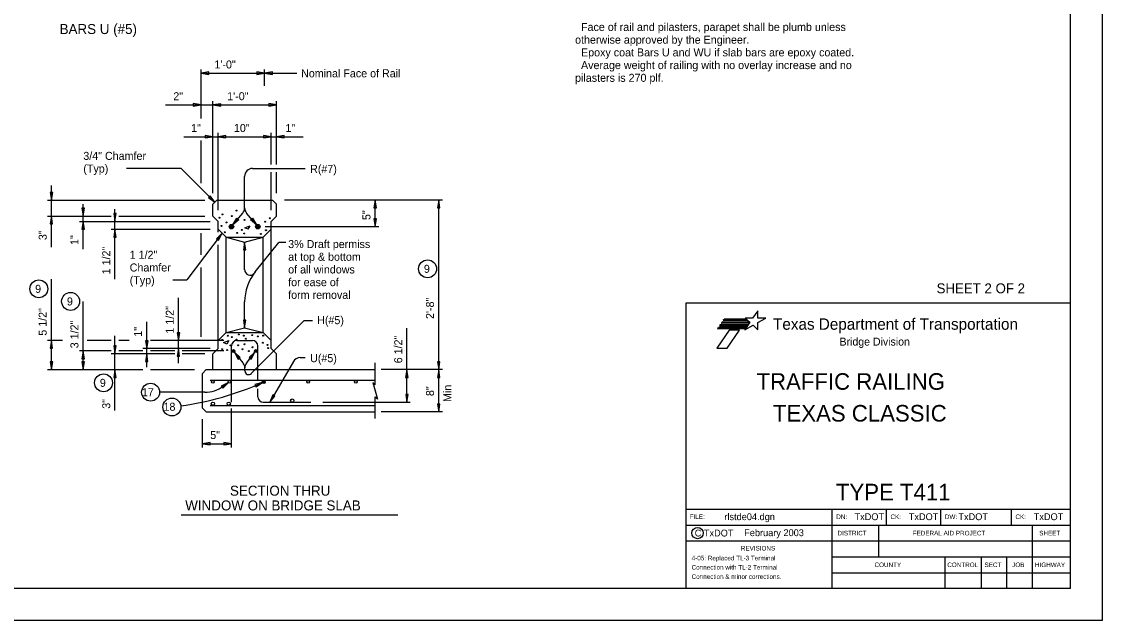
# Model space of a CAD drawing. Extents: x 2 to 71, y 0 to 22.
# Drawn here: x 53.99 to 71, y 0 to 9.43 of the extents above; entities that cross this region are included whole.
import ezdxf

# ---------------------------------------------------------------- set-up
doc = ezdxf.new("R2010")
doc.units = 0
doc.layers.add('Level 1', color=7, linetype='Continuous')

msp = doc.modelspace()

# ---------------------------------------------------------------- linework, layer by layer
at = {"layer": 'Level 1'}
for p, q in [((71, 0), (71, 22)), ((70.5, 0.5), (70.5, 21.5)), ((56.815, 7.902), (56.815, 8.674)), ((56.815, 8.614), (57.815, 8.614)), ((57.815, 8.415), (57.815, 8.674)), ((57.815, 8.614), (58.324, 8.614)), ((57.001, 6.727), (57.001, 8.174)), ((58.001, 7.174), (58.001, 8.174)), ((56.254, 8.114), (58.001, 8.114)), ((57.085, 6.458), (57.085, 7.674)), ((57.918, 7.174), (57.918, 7.674)), ((56.545, 7.614), (58.424, 7.614)), ((56.815, 6.885), (56.815, 7.554)), ((56.501, 7.114), (55.643, 7.114)), ((57.033, 6.583), (56.501, 7.114)), ((57.501, 6.492), (57.501, 6.989)), ((57.626, 7.114), (58.453, 7.114)), ((57.918, 6.458), (57.918, 7.054)), ((58.001, 6.727), (58.001, 7.054)), ((54.46, 5.885), (54.46, 6.847)), ((54.4, 6.614), (56.876, 6.614)), ((54.96, 5.843), (54.96, 6.551)), ((55.46, 5.371), (55.46, 6.473)), ((57.001, 6.552), (57.064, 6.614)), ((57.001, 6.364), (57.001, 6.552)), ((57.064, 6.614), (57.939, 6.614)), ((57.939, 6.614), (58.001, 6.552)), ((58.001, 6.364), (58.001, 6.552)), ((60.615, 6.614), (58.126, 6.614)), ((59.555, 6.197), (59.555, 6.614)), ((60.555, 3.281), (60.555, 6.614)), ((54.4, 6.364), (55.4, 6.364)), ((55.52, 6.364), (56.876, 6.364)), ((57.001, 6.364), (57.085, 6.281)), ((57.316, 6.225), (57.472, 6.412)), ((57.687, 6.225), (57.53, 6.412)), ((58.001, 6.364), (57.918, 6.281)), ((54.9, 6.281), (56.96, 6.281)), ((55.4, 6.156), (56.96, 6.156)), ((57.085, 6.11), (57.085, 6.281)), ((57.085, 6.156), (57.21, 6.031)), ((57.793, 6.031), (57.918, 6.156)), ((59.615, 6.197), (57.824, 6.197)), ((57.918, 4.281), (57.918, 6.281)), ((54.46, 5.877), (54.46, 5.953)), ((57.147, 6.093), (56.593, 5.362)), ((56.815, 5.754), (56.815, 6.096)), ((57.21, 6.031), (57.793, 6.031)), ((57.21, 4.531), (57.21, 6.031)), ((57.21, 6.031), (57.501, 5.956)), ((57.501, 5.956), (57.793, 6.031)), ((57.501, 5.517), (57.501, 5.956)), ((57.793, 4.531), (57.793, 6.031)), ((57.085, 4.281), (57.085, 5.911)), ((57.667, 5.487), (58.037, 5.946)), ((58.148, 5.946), (58.037, 5.946)), ((56.815, 4.466), (56.815, 5.555)), ((54.46, 3.947), (54.46, 5.371)), ((56.373, 5.362), (56.593, 5.362)), ((54.96, 3.947), (54.96, 5.021)), ((56.46, 4.048), (56.46, 5.075)), ((57.501, 4.606), (57.501, 5.016)), ((64.45, 5), (70.5, 5)), ((64.45, 0.5), (64.45, 5)), ((55.96, 3.986), (55.96, 4.702)), ((57.21, 4.531), (57.501, 4.606)), ((57.501, 4.606), (57.793, 4.531)), ((57.606, 3.886), (58.44, 4.719)), ((58.44, 4.719), (58.569, 4.719)), ((60.055, 3.435), (60.055, 4.601)), ((55.46, 3.303), (55.46, 4.479)), ((57.085, 4.406), (57.21, 4.531)), ((57.21, 4.531), (57.793, 4.531)), ((57.918, 4.406), (57.793, 4.531)), ((54.634, 4.406), (54.4, 4.406)), ((55.4, 4.406), (55.02, 4.406)), ((55.681, 4.406), (55.52, 4.406)), ((56.96, 4.281), (55.9, 4.281)), ((57.171, 4.406), (56.02, 4.406)), ((57.001, 4.197), (57.085, 4.281)), ((57.295, 3.435), (57.295, 4.322)), ((57.378, 4.406), (57.624, 4.406)), ((57.708, 3.777), (57.708, 4.322)), ((58.001, 4.197), (57.918, 4.281)), ((55.4, 4.241), (54.9, 4.241)), ((56.4, 4.197), (55.4, 4.197)), ((55.9, 4.241), (55.52, 4.241)), ((56.4, 4.241), (56.02, 4.241)), ((57.171, 4.241), (56.52, 4.241)), ((56.876, 4.197), (56.52, 4.197)), ((57.001, 3.947), (57.001, 4.197)), ((57.476, 4.052), (57.34, 4.221)), ((57.53, 4.051), (57.663, 4.221)), ((58.001, 3.947), (58.001, 4.197)), ((58.376, 4.136), (58.453, 4.136)), ((54.4, 3.947), (55.9, 3.947)), ((56.02, 3.947), (56.71, 3.947)), ((56.835, 3.885), (56.897, 3.947)), ((56.897, 3.947), (59.555, 3.947)), ((57.504, 3.928), (57.504, 3.973)), ((58.268, 4.073), (57.899, 3.435)), ((59.555, 3.71), (59.555, 4.052)), ((60.615, 3.947), (59.652, 3.947)), ((56.835, 3.343), (56.835, 3.885)), ((56.96, 3.781), (59.555, 3.781)), ((57.245, 3.743), (57.165, 3.685)), ((59.52, 3.746), (59.59, 3.483)), ((59.52, 3.746), (59.555, 3.71)), ((56.874, 3.592), (56.162, 3.592)), ((57.708, 3.518), (57.708, 3.646)), ((57.791, 3.435), (58.541, 3.435)), ((58.732, 3.435), (60.105, 3.435)), ((59.555, 3.177), (59.555, 3.518)), ((59.555, 3.518), (59.59, 3.483)), ((56.897, 3.281), (56.835, 3.343)), ((56.897, 3.281), (59.555, 3.281)), ((56.96, 3.385), (59.555, 3.385)), ((57.295, 2.721), (57.295, 3.337)), ((60.615, 3.281), (59.652, 3.281)), ((56.835, 2.721), (56.835, 3.168)), ((56.835, 2.781), (57.295, 2.781)), ((64.45, 1.75), (70.5, 1.75)), ((66.748, 0.5), (66.748, 1.75)), ((67.602, 1.5), (67.602, 1.75)), ((68.457, 1.5), (68.457, 1.75)), ((69.568, 1.5), (69.568, 1.75)), ((56.504, 1.663), (59.91, 1.663)), ((64.45, 1.5), (70.5, 1.5)), ((67.475, 1.5), (67.475, 1)), ((69.898, 0.5), (69.898, 1.5)), ((64.45, 1.25), (70.5, 1.25)), ((66.748, 1), (70.5, 1)), ((68.523, 0.5), (68.523, 1)), ((69.098, 0.5), (69.098, 1)), ((69.498, 0.5), (69.498, 1)), ((66.748, 0.75), (70.5, 0.75)), ((70.5, 0.5), (39, 0.5)), ((71, 0), (37, 0))]:
    msp.add_line(p, q, dxfattribs=at)
for points in [[(56.815, 8.614), (56.938, 8.594), (56.938, 8.633)], [(57.815, 8.614), (57.693, 8.634), (57.693, 8.595)], [(57.815, 8.614), (57.938, 8.594), (57.938, 8.633)], [(56.815, 8.114), (56.693, 8.134), (56.693, 8.095)], [(57.001, 8.114), (57.124, 8.094), (57.124, 8.133)], [(58.001, 8.114), (57.879, 8.134), (57.879, 8.095)], [(57.001, 7.614), (56.879, 7.634), (56.879, 7.595)], [(57.085, 7.614), (57.207, 7.594), (57.207, 7.633)], [(57.918, 7.614), (57.795, 7.634), (57.795, 7.595)], [(58.001, 7.614), (58.124, 7.594), (58.124, 7.633)], [(54.46, 6.614), (54.48, 6.737), (54.441, 6.737)], [(57.033, 6.583), (56.96, 6.684), (56.933, 6.656)], [(54.96, 6.364), (54.98, 6.487), (54.941, 6.487)], [(59.555, 6.614), (59.535, 6.492), (59.574, 6.492)], [(60.555, 6.614), (60.535, 6.492), (60.574, 6.492)], [(54.46, 6.364), (54.44, 6.242), (54.478, 6.242)], [(55.46, 6.281), (55.48, 6.403), (55.441, 6.403)], [(57.316, 6.225), (57.379, 6.331), (57.409, 6.307)], [(57.687, 6.225), (57.593, 6.306), (57.623, 6.331)], [(59.555, 6.197), (59.575, 6.32), (59.536, 6.32)], [(54.96, 6.281), (54.94, 6.158), (54.978, 6.158)], [(55.46, 6.156), (55.44, 6.033), (55.478, 6.033)], [(57.147, 6.093), (57.057, 6.008), (57.088, 5.984)], [(57.501, 5.956), (57.481, 5.833), (57.52, 5.833)], [(65.577, 4.875), (65.495, 4.758), (65.378, 4.758), (65.451, 4.692), (65.375, 4.575), (65.503, 4.646), (65.577, 4.575), (65.577, 4.687), (65.702, 4.755), (65.577, 4.755)], [(57.501, 4.606), (57.521, 4.728), (57.483, 4.728)], [(64.943, 4.592), (65.388, 4.594), (65.384, 4.589), (64.942, 4.591)], [(64.95, 4.603), (65.395, 4.605), (65.391, 4.6), (64.949, 4.602)], [(64.956, 4.613), (65.401, 4.615), (65.398, 4.609), (64.956, 4.611)], [(64.973, 4.636), (65.416, 4.638), (65.413, 4.633), (64.972, 4.635)], [(64.98, 4.647), (65.423, 4.649), (65.42, 4.643), (64.979, 4.645)], [(64.986, 4.657), (65.43, 4.659), (65.426, 4.653), (64.986, 4.655)], [(65.003, 4.68), (65.445, 4.682), (65.441, 4.677), (65.002, 4.679)], [(65.01, 4.691), (65.45, 4.693), (65.451, 4.692), (65.448, 4.687), (65.009, 4.689)], [(65.016, 4.701), (65.439, 4.703), (65.445, 4.697), (65.016, 4.699)], [(65.032, 4.723), (65.415, 4.725), (65.42, 4.72), (65.031, 4.722)], [(65.039, 4.734), (65.402, 4.736), (65.408, 4.731), (65.038, 4.733)], [(65.046, 4.744), (65.391, 4.745), (65.397, 4.741), (65.045, 4.742)], [(56.46, 4.406), (56.48, 4.528), (56.441, 4.528)], [(65.124, 4.567), (64.933, 4.286), (65.097, 4.286), (65.288, 4.567)], [(54.46, 4.406), (54.44, 4.283), (54.478, 4.283)], [(55.46, 4.197), (55.48, 4.32), (55.441, 4.32)], [(55.96, 4.281), (55.98, 4.403), (55.941, 4.403)], [(56.46, 4.281), (56.44, 4.158), (56.478, 4.158)], [(54.96, 4.241), (54.94, 4.118), (54.978, 4.118)], [(55.96, 4.197), (55.94, 4.075), (55.978, 4.075)], [(57.34, 4.221), (57.401, 4.113), (57.431, 4.137)], [(57.663, 4.221), (57.572, 4.137), (57.602, 4.113)], [(54.46, 3.947), (54.48, 4.07), (54.441, 4.07)], [(54.96, 3.947), (54.98, 4.07), (54.941, 4.07)], [(55.46, 3.947), (55.44, 3.825), (55.478, 3.825)], [(60.055, 3.947), (60.035, 3.825), (60.074, 3.825)], [(60.555, 3.947), (60.535, 3.825), (60.574, 3.825)], [(60.555, 3.947), (60.575, 4.07), (60.536, 4.07)], [(57.245, 3.743), (57.134, 3.688), (57.157, 3.656)], [(57.78, 3.743), (57.66, 3.712), (57.675, 3.676)], [(57.899, 3.435), (57.978, 3.531), (57.944, 3.55)], [(60.055, 3.435), (60.075, 3.557), (60.036, 3.557)], [(60.555, 3.281), (60.575, 3.403), (60.536, 3.403)], [(56.835, 2.781), (56.957, 2.761), (56.957, 2.8)], [(57.295, 2.781), (57.172, 2.801), (57.172, 2.762)]]:
    msp.add_lwpolyline(points, close=True, dxfattribs=at)
for points in [[(57.551, 6.157), (57.503, 6.181), (57.583, 6.213), (57.553, 6.156)], [(57.218, 4.349), (57.17, 4.374), (57.25, 4.406), (57.219, 4.349)]]:
    msp.add_lwpolyline(points, dxfattribs=at)
for centre, radius in [((57.105, 6.338), 0.00755), ((57.151, 6.39), 0.00755), ((57.297, 6.364), 0.00755), ((57.373, 6.45), 0.00755), ((57.498, 6.304), 0.00755), ((57.895, 6.331), 0.00755), ((57.135, 6.209), 0.00755), ((57.214, 6.265), 0.00755), ((57.293, 6.198), 0.0353), ((57.293, 6.197), 0.0282), ((57.293, 6.197), 0.0212), ((57.293, 6.197), 0.0141), ((57.293, 6.197), 0.00705), ((57.455, 6.146), 0.00755), ((57.709, 6.198), 0.0353), ((57.709, 6.197), 0.0282), ((57.709, 6.197), 0.0212), ((57.709, 6.197), 0.0141), ((57.709, 6.197), 0.00705), ((57.824, 6.275), 0.00755), ((57.837, 6.142), 0.00755), ((57.188, 6.109), 0.00755), ((57.384, 6.1), 0.00755), ((57.495, 6.09), 0.00755), ((57.756, 6.083), 0.00755), ((60.38, 5.534), 0.141), ((54.262, 5.219), 0.141), ((54.762, 5.021), 0.141), ((57.234, 4.48), 0.00755), ((57.297, 4.459), 0.00755), ((57.373, 4.421), 0.00755), ((57.409, 4.5), 0.00755), ((57.488, 4.482), 0.00755), ((57.521, 4.434), 0.00755), ((57.621, 4.49), 0.00755), ((57.707, 4.471), 0.00755), ((57.794, 4.482), 0.00755), ((57.145, 4.267), 0.00755), ((57.148, 4.414), 0.00755), ((57.224, 4.255), 0.00755), ((57.28, 4.328), 0.00755), ((57.325, 4.239), 0.0235), ((57.325, 4.239), 0.0188), ((57.325, 4.239), 0.0141), ((57.399, 4.331), 0.00755), ((57.468, 4.269), 0.00755), ((57.5, 4.347), 0.00755), ((57.625, 4.299), 0.00755), ((57.677, 4.239), 0.0235), ((57.677, 4.239), 0.0188), ((57.677, 4.239), 0.0141), ((57.788, 4.371), 0.00755), ((57.863, 4.336), 0.00755), ((57.872, 4.286), 0.00755), ((57.325, 4.239), 0.0094), ((57.325, 4.239), 0.0047), ((57.567, 4.24), 0.00755), ((57.677, 4.239), 0.0094), ((57.677, 4.239), 0.0047), ((55.28, 3.74), 0.141), ((57.001, 3.755), 0.0208), ((57.262, 3.755), 0.0208), ((57.801, 3.752), 0.0235), ((57.801, 3.752), 0.0188), ((57.801, 3.752), 0.0141), ((57.801, 3.752), 0.0094), ((57.801, 3.752), 0.0047), ((58.501, 3.755), 0.0208), ((59.251, 3.755), 0.0208), ((56.021, 3.592), 0.141), ((56.356, 3.359), 0.141), ((57.001, 3.411), 0.026), ((57.251, 3.411), 0.026), ((58.251, 3.461), 0.026)]:
    msp.add_circle(centre, radius, dxfattribs=at)
for centre, radius, start, end in [((57.626, 6.989), 0.125, 90, 180), ((57.376, 6.492), 0.125, 320.1754, 0), ((57.626, 6.492), 0.125, 180, 219.8246), ((57.585, 5.517), 0.0833, 180, 321.1537), ((58.251, 5.016), 0.75, 141.1576, 180), ((57.378, 4.323), 0.0833, 90, 180), ((57.624, 4.323), 0.0833, 0, 90), ((58.376, 4.011), 0.125, 90, 150.0013), ((57.379, 3.973), 0.125, 0, 38.8055), ((57.629, 3.974), 0.125, 141.9352, 180), ((57.564, 3.928), 0.06, 180, 315), ((55.833, 8.139), 4.808, 277.9332, 293.8876), ((56.874, 4.092), 0.5, 270, 305.6384), ((57.791, 3.518), 0.0833, 180, 270)]:
    msp.add_arc(centre, radius, start, end, dxfattribs=at)
msp.add_ellipse((64.629, 1.375), major_axis=(0.0897, 0), ratio=0.999082, dxfattribs=at)

# ---------------------------------------------------------------- texts
for s, height, p in [('BARS U (#5)', 0.1575, (54.589, 9.23)), ('  Face of rail and pilasters, parapet shall be plumb unless', 0.126, (62.701, 9.278)), ('otherwise approved by the Engineer.', 0.126, (62.701, 9.078)), ('  Epoxy coat Bars U and WU if slab bars are epoxy coated.', 0.126, (62.701, 8.878)), ('1\'-0"', 0.126, (57.025, 8.688)), ('Nominal Face of Rail', 0.126, (58.389, 8.549)), ('  Average weight of railing with no overlay increase and no', 0.126, (62.701, 8.678)), ('pilasters is 270 plf.', 0.126, (62.701, 8.478)), ('2"', 0.126, (56.378, 8.188)), ('1\'-0"', 0.126, (57.226, 8.188)), ('1"', 0.126, (56.658, 7.688)), ('10"', 0.126, (57.332, 7.688)), ('1"', 0.126, (58.143, 7.688)), ('3/4" Chamfer', 0.126, (54.962, 7.249)), ('(Typ)', 0.126, (54.962, 7.049)), ('R(#7)', 0.126, (58.531, 7.045)), ('3% Draft permiss', 0.126, (58.186, 5.861)), ('1 1/2"', 0.126, (55.692, 5.692)), ('at top & bottom', 0.126, (58.186, 5.661)), ('Chamfer', 0.126, (55.692, 5.492)), ('of all windows', 0.126, (58.186, 5.461)), ('9', 0.126, (60.322, 5.471)), ('9', 0.126, (54.204, 5.156)), ('(Typ)', 0.126, (55.692, 5.292)), ('for ease of', 0.126, (58.186, 5.261)), ('SHEET 2 OF 2', 0.156, (68.391, 5.149)), ('form removal', 0.126, (58.186, 5.061)), ('9', 0.126, (54.704, 4.958)), ('H(#5)', 0.126, (58.642, 4.663)), ('Texas Department of Transportation', 0.17943, (65.817, 4.575)), ('Bridge Division', 0.12417, (66.863, 4.326)), ('U(#5)', 0.126, (58.531, 4.065)), ('9', 0.126, (55.222, 3.677)), ('TRAFFIC RAILING', 0.261, (65.556, 3.63)), ('17', 0.126, (55.884, 3.529)), ('18', 0.126, (56.224, 3.3)), ('TEXAS CLASSIC', 0.261, (65.815, 3.13)), ('5"', 0.126, (56.959, 2.855)), ('SECTION THRU', 0.1575, (57.27, 1.963)), ('TYPE T411', 0.261, (66.806, 1.889)), ('WINDOW ON BRIDGE SLAB', 0.1575, (56.566, 1.731)), ('FILE:', 0.0719, (64.505, 1.597)), ('rlstde04.dgn  ', 0.108, (65.051, 1.578)), ('DN:', 0.0719, (66.812, 1.595)), ('TxDOT', 0.108, (67.099, 1.578)), ('CK:', 0.0719, (67.665, 1.595)), ('TxDOT', 0.108, (67.953, 1.578)), ('DW:', 0.0719, (68.521, 1.595)), ('TxDOT    ', 0.108, (68.734, 1.578)), ('CK:', 0.0719, (69.632, 1.595)), ('TxDOT', 0.108, (69.919, 1.578)), ('C TxDOT', 0.108, (64.584, 1.321)), ('February 2003', 0.10798, (65.363, 1.326)), ('DISTRICT', 0.0719, (66.832, 1.338)), ('FEDERAL AID PROJECT', 0.07191, (68.015, 1.338)), ('SHEET', 0.0719, (70.006, 1.338)), ('4-05: Replaced TL-3 Terminal', 0.07191, (64.536, 0.945)), ('REVISIONS', 0.0719, (65.31, 1.1)), ('Connection with TL-2 Terminal ', 0.07191, (64.536, 0.799)), ('COUNTY', 0.0719, (67.414, 0.839)), ('CONTROL', 0.0719, (68.559, 0.839)), ('SECT', 0.0719, (69.145, 0.839)), ('JOB', 0.0719, (69.58, 0.839)), ('HIGHWAY', 0.0719, (69.939, 0.839)), ('Connection & minor corrections.', 0.07191, (64.536, 0.653))]:
    msp.add_text(s, height=height, dxfattribs=at).set_placement(p)
for s, p in [('5"', (59.481, 6.302)), ('3"', (54.386, 5.986)), ('1"', (54.886, 5.91)), ('1 1/2"', (55.386, 5.447)), ('1 1/2"', (56.386, 4.514)), ('2\'-8"', (60.481, 4.744)), ('5 1/2"', (54.385, 4.481)), ('3 1/2"', (54.885, 4.283)), ('1"', (55.886, 4.466)), ('6 1/2"', (59.981, 4.047)), ('8"', (60.481, 3.531)), ('Min', (60.755, 3.438)), ('3"', (55.386, 3.331))]:
    msp.add_text(s, height=0.126, rotation=90, dxfattribs=at).set_placement(p)

doc.saveas('drawing.dxf')
